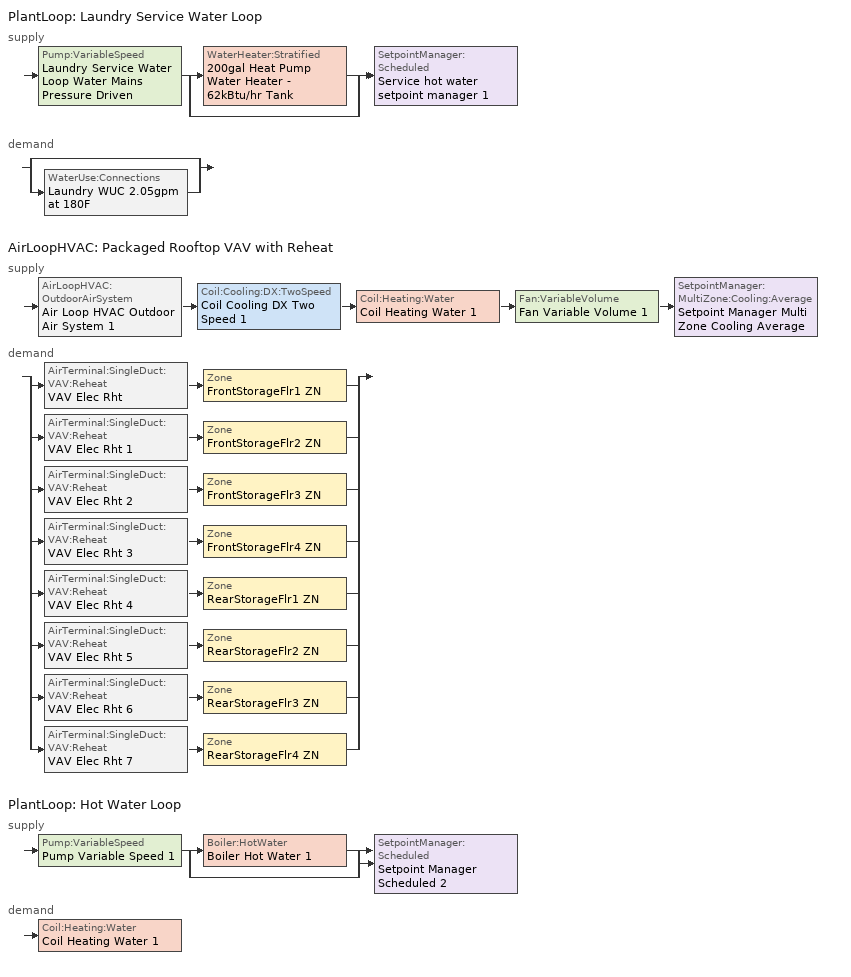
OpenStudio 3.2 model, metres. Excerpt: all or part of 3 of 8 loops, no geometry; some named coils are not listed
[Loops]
PlantLoop 'Laundry Service Water Loop'
 supply: Pump:VariableSpeed 'Laundry Service Water Loop Water Mains Pressure Driven' > split
  | WaterHeater:Stratified '200gal Heat Pump Water Heater - 62kBtu/hr Tank'
  | bypass
  join > SetpointManager:Scheduled 'Service hot water setpoint manager 1'
 demand: split
  | bypass
  | WaterUse:Connections 'Laundry WUC 2.05gpm at 180F'
AirLoopHVAC 'Packaged Rooftop VAV with Reheat'
 supply: AirLoopHVAC:OutdoorAirSystem 'Air Loop HVAC Outdoor Air System 1' > Coil:Cooling:DX:TwoSpeed 'Coil Cooling DX Two Speed 1' > Coil:Heating:Water 'Coil Heating Water 1' > Fan:VariableVolume 'Fan Variable Volume 1' > SetpointManager:MultiZone:Cooling:Average 'Setpoint Manager Multi Zone Cooling Average'
 demand: split
  | AirTerminal:SingleDuct:VAV:Reheat 'VAV Elec Rht' > Zone 'FrontStorageFlr1 ZN'
  | AirTerminal:SingleDuct:VAV:Reheat 'VAV Elec Rht 1' > Zone 'FrontStorageFlr2 ZN'
  | AirTerminal:SingleDuct:VAV:Reheat 'VAV Elec Rht 2' > Zone 'FrontStorageFlr3 ZN'
  | AirTerminal:SingleDuct:VAV:Reheat 'VAV Elec Rht 3' > Zone 'FrontStorageFlr4 ZN'
  | AirTerminal:SingleDuct:VAV:Reheat 'VAV Elec Rht 4' > Zone 'RearStorageFlr1 ZN'
  | AirTerminal:SingleDuct:VAV:Reheat 'VAV Elec Rht 5' > Zone 'RearStorageFlr2 ZN'
  | AirTerminal:SingleDuct:VAV:Reheat 'VAV Elec Rht 6' > Zone 'RearStorageFlr3 ZN'
  | AirTerminal:SingleDuct:VAV:Reheat 'VAV Elec Rht 7' > Zone 'RearStorageFlr4 ZN'
PlantLoop 'Hot Water Loop'
 supply: Pump:VariableSpeed 'Pump Variable Speed 1' > split
  | Boiler:HotWater 'Boiler Hot Water 1'
  | bypass
  join > SetpointManager:Scheduled 'Setpoint Manager Scheduled 2'
 demand: Coil:Heating:Water 'Coil Heating Water 1'
[Sizing:Zone] Zone Cooling Design Supply Air Temperature Input Method=SupplyAirTemperature; Zone Cooling Design Supply Air Temperature {C}=14; Zone Cooling Design Supply Air Temperature Difference {deltaC}=11.11; Zone Heating Design Supply Air Temperature Input Method=SupplyAirTemperature; Zone Heating Design Supply Air Temperature {C}=40; Zone Heating Design Supply Air Temperature Difference {deltaC}=11.11; Zone Cooling Design Supply Air Humidity Ratio {kg-H2O/kg-air}=0.0085; Zone Heating Design Supply Air Humidity Ratio {kg-H2O/kg-air}=0.008; Cooling Design Air Flow Method=DesignDay; Heating Design Air Flow Method=DesignDay; Account for Dedicated Outdoor Air System=No; Dedicated Outdoor Air System Control Strategy=NeutralSupplyAir; Dedicated Outdoor Air Low Setpoint Temperature for Design {C}=autosize; Dedicated Outdoor Air High Setpoint Temperature for Design {C}=autosize
FrontStorageFlr1 ZN; FrontStorageFlr2 ZN; FrontStorageFlr3 ZN; FrontStorageFlr4 ZN; LaundryRoomFlr1 ZN; RearStorageFlr1 ZN; RearStorageFlr2 ZN; RearStorageFlr3 ZN; RearStorageFlr4 ZN
[Zone equipment]
FrontStorageFlr1 ZN: VAV Elec Rht
FrontStorageFlr2 ZN: VAV Elec Rht 1
FrontStorageFlr3 ZN: VAV Elec Rht 2
FrontStorageFlr4 ZN: VAV Elec Rht 3
LaundryRoomFlr1 ZN: PTAC DX Clg Elec Htg, 200gal Heat Pump Water Heater - 62kBtu/hr
RearStorageFlr1 ZN: VAV Elec Rht 4
RearStorageFlr2 ZN: VAV Elec Rht 5
RearStorageFlr3 ZN: VAV Elec Rht 6
RearStorageFlr4 ZN: VAV Elec Rht 7
[Fan:ConstantVolume]
Elec PTAC Fan: Availability Schedule=Always On Discrete hvac_library; Pressure Rise {Pa}=250; Maximum Flow Rate {m3/s}=AutoSize
[Coil:Heating:Electric] Availability Schedule=Always On Discrete hvac_library
PTAC Elec Htg Coil; VAV Elec Rht Coil; VAV Elec Rht Coil 1; VAV Elec Rht Coil 2; VAV Elec Rht Coil 3; VAV Elec Rht Coil 4; VAV Elec Rht Coil 5; VAV Elec Rht Coil 6; VAV Elec Rht Coil 7
[Coil:Cooling:DX:SingleSpeed]
Elec PTAC 1 Spd DX Clg Coil: Availability Schedule=Always On Discrete hvac_library; Rated Total Cooling Capacity {W}=autosize; Rated Sensible Heat Ratio=autosize; Rated COP {W/W}=3; Rated Air Flow Rate {m3/s}=autosize; Rated Evaporator Fan Power Per Volume Flow Rate {W/(m3/s)}=773.3; Total Cooling Capacity Function of Temperature Curve=Curve Biquadratic 33; Total Cooling Capacity Function of Flow Fraction Curve=Curve Quadratic 41; Energy Input Ratio Function of Temperature Curve=Curve Biquadratic 34; Energy Input Ratio Function of Flow Fraction Curve=Curve Quadratic 42; Part Load Fraction Correlation Curve=Curve Quadratic 43; Minimum Outdoor Dry-Bulb Temperature for Compressor Operation {C}=-25; Condenser Type=AirCooled; Evaporative Condenser Effectiveness=0; Evaporative Condenser Air Flow Rate {m3/s}=Autosize; Evaporative Condenser Pump Rated Power Consumption {W}=Autosize; Crankcase Heater Capacity {W}=0; Maximum Outdoor Dry-Bulb Temperature for Crankcase Heater Operation {C}=0; Basin Heater Capacity {W/K}=0; Basin Heater Setpoint Temperature {C}=10
[ZoneHVAC:PackagedTerminalAirConditioner] Supply Air Flow Rate During Cooling Operation {m3/s}=Autosize; Supply Air Flow Rate During Heating Operation {m3/s}=Autosize; Supply Air Flow Rate When No Cooling or Heating is Needed {m3/s}=Autosize; Outdoor Air Flow Rate During Cooling Operation {m3/s}=Autosize; Outdoor Air Flow Rate During Heating Operation {m3/s}=Autosize; Outdoor Air Flow Rate When No Cooling or Heating is Needed {m3/s}=Autosize; Fan Placement=DrawThrough
Name | Availability Schedule | Supply Air Fan | Heating Coil | Cooling Coil | Supply Air Fan Operating Mode Schedule
GuestRoom306_308 ZN PTAC | Always On Discrete | GuestRoom306_308 ZN PTAC Fan | GuestRoom306_308 ZN PTAC Electric Htg Coil | GuestRoom306_308 ZN PTAC 1spd DX AC Clg Coil 9kBtu/hr 11.2EER | Always On Discrete
GuestRoom309_312 ZN PTAC | Always On Discrete | GuestRoom309_312 ZN PTAC Fan | GuestRoom309_312 ZN PTAC Electric Htg Coil | GuestRoom309_312 ZN PTAC 1spd DX AC Clg Coil 32kBtu/hr 9.3EER | Always On Discrete
GuestRoom313 ZN PTAC | Always On Discrete | GuestRoom313 ZN PTAC Fan | GuestRoom313 ZN PTAC Electric Htg Coil | GuestRoom313 ZN PTAC 1spd DX AC Clg Coil 3kBtu/hr 11.7EER | Always On Discrete
GuestRoom314 ZN PTAC | Always On Discrete | GuestRoom314 ZN PTAC Fan | GuestRoom314 ZN PTAC Electric Htg Coil | GuestRoom314 ZN PTAC 1spd DX AC Clg Coil 10kBtu/hr 10.8EER | Always On Discrete
GuestRoom315_318 ZN PTAC | Always On Discrete | GuestRoom315_318 ZN PTAC Fan | GuestRoom315_318 ZN PTAC Electric Htg Coil | GuestRoom315_318 ZN PTAC 1spd DX AC Clg Coil 40kBtu/hr 9.3EER | Always On Discrete
GuestRoom319 ZN PTAC | Always On Discrete | GuestRoom319 ZN PTAC Fan | GuestRoom319 ZN PTAC Electric Htg Coil | GuestRoom319 ZN PTAC 1spd DX AC Clg Coil 5kBtu/hr 11.7EER | Always On Discrete
GuestRoom320_323 ZN PTAC | Always On Discrete | GuestRoom320_323 ZN PTAC Fan | GuestRoom320_323 ZN PTAC Electric Htg Coil | GuestRoom320_323 ZN PTAC 1spd DX AC Clg Coil 33kBtu/hr 9.3EER | Always On Discrete
GuestRoom324 ZN PTAC | Always On Discrete | GuestRoom324 ZN PTAC Fan | GuestRoom324 ZN PTAC Electric Htg Coil | GuestRoom324 ZN PTAC 1spd DX AC Clg Coil 4kBtu/hr 11.7EER | Always On Discrete
GuestRoom401 ZN PTAC | Always On Discrete | GuestRoom401 ZN PTAC Fan | GuestRoom401 ZN PTAC Electric Htg Coil | GuestRoom401 ZN PTAC 1spd DX AC Clg Coil 13kBtu/hr 10.0EER | Always On Discrete
GuestRoom402_405 ZN PTAC | Always On Discrete | GuestRoom402_405 ZN PTAC Fan | GuestRoom402_405 ZN PTAC Electric Htg Coil | GuestRoom402_405 ZN PTAC 1spd DX AC Clg Coil 15kBtu/hr 9.3EER | Always On Discrete
GuestRoom406_408 ZN PTAC | Always On Discrete | GuestRoom406_408 ZN PTAC Fan | GuestRoom406_408 ZN PTAC Electric Htg Coil | GuestRoom406_408 ZN PTAC 1spd DX AC Clg Coil 13kBtu/hr 9.9EER | Always On Discrete
GuestRoom409_412 ZN PTAC | Always On Discrete | GuestRoom409_412 ZN PTAC Fan | GuestRoom409_412 ZN PTAC Electric Htg Coil | GuestRoom409_412 ZN PTAC 1spd DX AC Clg Coil 39kBtu/hr 9.3EER | Always On Discrete
GuestRoom413 ZN PTAC | Always On Discrete | GuestRoom413 ZN PTAC Fan | GuestRoom413 ZN PTAC Electric Htg Coil | GuestRoom413 ZN PTAC 1spd DX AC Clg Coil 5kBtu/hr 11.7EER | Always On Discrete
GuestRoom414 ZN PTAC | Always On Discrete | GuestRoom414 ZN PTAC Fan | GuestRoom414 ZN PTAC Electric Htg Coil | GuestRoom414 ZN PTAC 1spd DX AC Clg Coil 5kBtu/hr 11.7EER | Always On Discrete
GuestRoom415_418 ZN PTAC | Always On Discrete | GuestRoom415_418 ZN PTAC Fan | GuestRoom415_418 ZN PTAC Electric Htg Coil | GuestRoom415_418 ZN PTAC 1spd DX AC Clg Coil 42kBtu/hr 9.3EER | Always On Discrete
GuestRoom419 ZN PTAC | Always On Discrete | GuestRoom419 ZN PTAC Fan | GuestRoom419 ZN PTAC Electric Htg Coil | GuestRoom419 ZN PTAC 1spd DX AC Clg Coil 12kBtu/hr 10.3EER | Always On Discrete
GuestRoom420_423 ZN PTAC | Always On Discrete | GuestRoom420_423 ZN PTAC Fan | GuestRoom420_423 ZN PTAC Electric Htg Coil | GuestRoom420_423 ZN PTAC 1spd DX AC Clg Coil 41kBtu/hr 9.3EER | Always On Discrete
GuestRoom424 ZN PTAC | Always On Discrete | GuestRoom424 ZN PTAC Fan | GuestRoom424 ZN PTAC Electric Htg Coil | GuestRoom424 ZN PTAC 1spd DX AC Clg Coil 12kBtu/hr 10.2EER | Always On Discrete
CorridorFlr1 ZN PTAC | Always On Discrete | CorridorFlr1 ZN PTAC Fan | CorridorFlr1 ZN PTAC Electric Htg Coil | CorridorFlr1 ZN PTAC 1spd DX AC Clg Coil 9kBtu/hr 11.1EER | Always On Discrete
CorridorFlr2 ZN PTAC | Always On Discrete | CorridorFlr2 ZN PTAC Fan | CorridorFlr2 ZN PTAC Electric Htg Coil | CorridorFlr2 ZN PTAC 1spd DX AC Clg Coil 18kBtu/hr 9.3EER | Always On Discrete
CorridorFlr3 ZN PTAC | Always On Discrete | CorridorFlr3 ZN PTAC Fan | CorridorFlr3 ZN PTAC Electric Htg Coil | CorridorFlr3 ZN PTAC 1spd DX AC Clg Coil 12kBtu/hr 10.1EER | Always On Discrete
CorridorFlr4 ZN PTAC | Always On Discrete | CorridorFlr4 ZN PTAC Fan | CorridorFlr4 ZN PTAC Electric Htg Coil | CorridorFlr4 ZN PTAC 1spd DX AC Clg Coil 16kBtu/hr 9.3EER | Always On Discrete
PTAC DX Clg Elec Htg | Always On Discrete hvac_library | Elec PTAC Fan | PTAC Elec Htg Coil | Elec PTAC 1 Spd DX Clg Coil | Always On Discrete hvac_library
PTAC DX Clg Elec Htg 2 | Always On Discrete hvac_library | Elec PTAC Fan 2 | PTAC Elec Htg Coil 2 | Elec PTAC 1 Spd DX Clg Coil 2 | Always On Discrete hvac_library
PTAC DX Clg Elec Htg 3 | Always On Discrete hvac_library | Elec PTAC Fan 3 | PTAC Elec Htg Coil 3 | Elec PTAC 1 Spd DX Clg Coil 3 | Always On Discrete hvac_library
PTAC DX Clg Elec Htg 4 | Always On Discrete hvac_library | Elec PTAC Fan 4 | PTAC Elec Htg Coil 4 | Elec PTAC 1 Spd DX Clg Coil 4 | Always On Discrete hvac_library
PTAC DX Clg Elec Htg 5 | Always On Discrete hvac_library | Elec PTAC Fan 5 | PTAC Elec Htg Coil 5 | Elec PTAC 1 Spd DX Clg Coil 5 | Always On Discrete hvac_library
PTAC DX Clg Elec Htg 6 | Always On Discrete hvac_library | Elec PTAC Fan 6 | PTAC Elec Htg Coil 6 | Elec PTAC 1 Spd DX Clg Coil 6 | Always On Discrete hvac_library
PTAC DX Clg Elec Htg 7 | Always On Discrete hvac_library | Elec PTAC Fan 7 | PTAC Elec Htg Coil 7 | Elec PTAC 1 Spd DX Clg Coil 7 | Always On Discrete hvac_library
PTAC DX Clg Elec Htg 8 | Always On Discrete hvac_library | Elec PTAC Fan 8 | PTAC Elec Htg Coil 8 | Elec PTAC 1 Spd DX Clg Coil 8 | Always On Discrete hvac_library
PTAC DX Clg Elec Htg 9 | Always On Discrete hvac_library | Elec PTAC Fan 9 | PTAC Elec Htg Coil 9 | Elec PTAC 1 Spd DX Clg Coil 9 | Always On Discrete hvac_library
PTAC DX Clg Elec Htg 10 | Always On Discrete hvac_library | Elec PTAC Fan 10 | PTAC Elec Htg Coil 10 | Elec PTAC 1 Spd DX Clg Coil 10 | Always On Discrete hvac_library
[AirLoopHVAC]
Packaged Rooftop VAV with Reheat: Availability Schedule=Always On Discrete; Design Supply Air Flow Rate {m3/s}=AutoSize; Design Return Air Flow Fraction of Supply Air Flow=1
[Sizing:System]
Packaged Rooftop VAV with Reheat: Type of Load to Size On=Sensible; Design Outdoor Air Flow Rate {m3/s}=Autosize; Central Heating Maximum System Air Flow Ratio=0.3; Preheat Design Temperature {C}=7; Preheat Design Humidity Ratio {kg-H2O/kg-Air}=0.008; Precool Design Temperature {C}=12.8; Precool Design Humidity Ratio {kg-H2O/kg-Air}=0.008; Central Cooling Design Supply Air Temperature {C}=12.8; Central Heating Design Supply Air Temperature {C}=12.8; Sizing Option=NonCoincident; 100% Outdoor Air in Cooling=Yes; 100% Outdoor Air in Heating=Yes; Central Cooling Design Supply Air Humidity Ratio {kg-H2O/kg-Air}=0.0085; Central Heating Design Supply Air Humidity Ratio {kg-H2O/kg-Air}=0.008; Cooling Design Air Flow Method=DesignDay; Cooling Design Air Flow Rate {m3/s}=0; Heating Design Air Flow Method=DesignDay; Heating Design Air Flow Rate {m3/s}=0; System Outdoor Air Method=ZoneSum; Zone Maximum Outdoor Air Fraction=1; Cooling Supply Air Flow Rate Per Floor Area {m3/s-m2}=0.00996765; Cooling Fraction of Autosized Cooling Supply Air Flow Rate=1; Cooling Supply Air Flow Rate Per Unit Cooling Capacity {m3/s-W}=3.94755e-05; Heating Supply Air Flow Rate Per Floor Area {m3/s-m2}=0.00996765; Heating Fraction of Autosized Heating Supply Air Flow Rate=1; Heating Fraction of Autosized Cooling Supply Air Flow Rate=1; Heating Supply Air Flow Rate Per Unit Heating Capacity {m3/s-W}=3.15882e-05; Cooling Design Capacity Method=CoolingDesignCapacity; Cooling Design Capacity {W}=autosize; Cooling Design Capacity Per Floor Area {W/m2}=234.7; Fraction of Autosized Cooling Design Capacity=1; Heating Design Capacity Method=HeatingDesignCapacity; Heating Design Capacity {W}=autosize; Heating Design Capacity Per Floor Area {W/m2}=157; Fraction of Autosized Heating Design Capacity=1; Central Cooling Capacity Control Method=OnOff
[Controller:OutdoorAir]
Controller Outdoor Air 1: Minimum Outdoor Air Flow Rate {m3/s}=0; Maximum Outdoor Air Flow Rate {m3/s}=Autosize; Economizer Control Type=NoEconomizer; Economizer Control Action Type=ModulateFlow; Economizer Maximum Limit Dry-Bulb Temperature {C}=28; Economizer Maximum Limit Enthalpy {J/kg}=64000; Economizer Minimum Limit Dry-Bulb Temperature {C}=-100; Lockout Type=NoLockout; Minimum Limit Type=FixedMinimum; Controller Mechanical Ventilation=Controller Mechanical Ventilation 5; High Humidity Control=No; Heat Recovery Bypass Control Type=BypassWhenWithinEconomizerLimits
[Controller:MechanicalVentilation]
Controller Mechanical Ventilation 5: Availability Schedule=Always On Discrete; System Outdoor Air Method=ZoneSum
[AirLoopHVAC:OutdoorAirSystem]
Air Loop HVAC Outdoor Air System 1: Controller=Controller Outdoor Air 1
[ZoneHVAC:UnitHeater] Availability Schedule=Always On; Maximum Supply Air Flow Rate {m3/s}=autosize; Fan Control Type=Continuous; Maximum Hot Water Flow Rate {m3/s}=autosize; Minimum Hot Water Flow Rate {m3/s}=0; Heating Convergence Tolerance=0.001
Name | Supply Air Fan | Heating Coil
RearStairsFlr1 ZN Unit Heater | RearStairsFlr1 ZN UnitHeater Fan | RearStairsFlr1 ZN UnitHeater Electric Htg Coil
RearStairsFlr2 ZN Unit Heater | RearStairsFlr2 ZN UnitHeater Fan | RearStairsFlr2 ZN UnitHeater Electric Htg Coil
RearStairsFlr3 ZN Unit Heater | RearStairsFlr3 ZN UnitHeater Fan | RearStairsFlr3 ZN UnitHeater Electric Htg Coil
RearStairsFlr4 ZN Unit Heater | RearStairsFlr4 ZN UnitHeater Fan | RearStairsFlr4 ZN UnitHeater Electric Htg Coil
[PlantLoop] Glycol Concentration=0; Plant Loop Volume {m3}=Autocalculate; Load Distribution Scheme=Optimal
Name | Maximum Loop Temperature {C} | Minimum Loop Temperature {C} | Fluid Type
Laundry Service Water Loop | 60 | 10
Hot Water Loop |  |  | Water
[Sizing:Plant] Loop Type=Heating; Sizing Option=NonCoincident; Zone Timesteps in Averaging Window=1; Coincident Sizing Factor Mode=None
Name | Design Loop Exit Temperature {C} | Loop Design Temperature Difference {deltaC}
Laundry Service Water Loop | 82.2222 | 5
Hot Water Loop | 82 | 11
[SetpointManager:Scheduled] Control Variable=Temperature
Name | Schedule | Setpoint Node or NodeList
Service hot water setpoint manager 1 | Service Water Loop Temp - 180F | Laundry Service Water Loop Supply Outlet Node
Setpoint Manager Scheduled 2 | Hot_Water_Temperature
[WaterUse:Connections]
Laundry WUC 2.05gpm at 180F: Water Use Equipment Name 1=Laundry Service Water Use 2.05gpm at 180F
[WaterUse:Equipment:Definition]
Laundry Service Water Use Def 2.05gpm: Peak Flow Rate {m3/s}=0.000129335; Target Temperature Schedule=Mixed Water At Faucet Temp - 180F 1; Sensible Fraction Schedule=Fraction Sensible - 0.2; Latent Fraction Schedule=Fraction Latent - 0.05
[WaterUse:Equipment]
Laundry Service Water Use 2.05gpm at 180F: Water Use Equipment Definition=Laundry Service Water Use Def 2.05gpm; Flow Rate Fraction Schedule=HotelSmall LaundryRoom_SHW_Sch
[Pump:VariableSpeed] Skin Loss Radiative Fraction=0.5; Design Power Sizing Method=PowerPerFlowPerPressure; Design Electric Power per Unit Flow Rate {W/(m3/s)}=348701.1; Design Shaft Power per Unit Flow Rate per Unit Head {W-s/m3-Pa}=1.28205; Design Minimum Flow Rate Fraction=0
Name | Rated Pump Head {Pa} | Motor Efficiency | Pump Control Type
Laundry Service Water Loop Water Mains Pressure Driven | 0.001 | 0.855 | Continuous
Pump Variable Speed 1 |  |  | Intermittent
[AvailabilityManager:NightCycle] Applicability Schedule=Always On Discrete; Control Type=CycleOnAny; Thermostat Tolerance {deltaC}=1; Cycling Run Time {s}=3600
Availability Manager Night Cycle 1; Availability Manager Night Cycle 2; Availability Manager Night Cycle 3; Availability Manager Night Cycle 4
[EnergyManagementSystem:Sensor]
Name | Output Variable or Output Meter Index Key | Output Variable or Output Meter
OATF; OATF_1; OATF_2 | Environment | Site Outdoor Air Drybulb Temperature
OAWBC; OAWBC_1; OAWBC_2 | Environment | Site Outdoor Air Wetbulb Temperature
FrontLoungeFlr1ZNSACOASch; FrontOfficeFlr1ZNSACOASch; MeetingRoomFlr1ZNSACOASch | SmallHotel Split-AC OA Damper | Schedule Value
FrontLoungeFlr1ZNSACOAFlowMass | FrontLoungeFlr1 ZN SAC Outdoor Air Node | System Node Mass Flow Rate
FrontOfficeFlr1ZNSACOAFlowMass | FrontOfficeFlr1 ZN SAC Outdoor Air Node | System Node Mass Flow Rate
MeetingRoomFlr1ZNSACOAFlowMass | MeetingRoomFlr1 ZN SAC Outdoor Air Node | System Node Mass Flow Rate
[EnergyManagementSystem:Program]
FrontLoungeFlr1ZNSACSetNumberofStages: SET FrontLoungeFlr1ZNSACNumberofStages = 1
FrontLoungeFlr1ZNSACEconomizerCTRLProg: SET FrontLoungeFlr1ZNSACTimestepEconEff = 0.7; SET MaxE = 0.7; SET FrontLoungeFlr1ZNSACDATRqd = (FrontLoungeFlr1ZNSACDATRqd*1.8)+32; SET OATF = (OATF*1.8)+32; SET OAwbF = (OAWBC*1.8)+32; IF FrontLoungeFlr1ZNSACOAFlowMass > (FrontLoungeFlr1ZNSACOADesignMass*FrontLoungeFlr1ZNSACOASch); SET EconoActive = 1; ELSE; SET EconoActive = 0; ENDIF; SET dTNeeded = 75-FrontLoungeFlr1ZNSACDATRqd; SET CoolDesdT = ((98*0.15)+(75*(1-0.15)))-55; SET CoolLoad = dTNeeded/ CoolDesdT; IF CoolLoad > 1; SET CoolLoad = 1; ELSEIF CoolLoad < 0; SET CoolLoad = 0; ENDIF; IF EconoActive == 1; SET Stage = FrontLoungeFlr1ZNSACNumberofStages; IF Stage == 2; IF CoolLoad < 0.6; SET FrontLoungeFlr1ZNSACTimestepEconEff = MaxE; ELSE; SET ECOEff = 0-2.18919863612305; SET ECOEff = ECOEff+(0-0.674461284910428*CoolLoad); SET ECOEff = ECOEff+(0.000459106275872404*(OATF^2)); SET ECOEff = ECOEff+(0-0.00000484778537945252*(OATF^3)); SET ECOEff = ECOEff+(0.182915713033586*OAwbF); SET ECOEff = ECOEff+(0-0.00382838660261133*(OAwbF^2)); SET ECOEff = ECOEff+(0.0000255567460240583*(OAwbF^3)); SET FrontLoungeFlr1ZNSACTimestepEconEff = ECOEff; ENDIF; ELSE; SET ECOEff = 2.36337942464462; SET ECOEff = ECOEff+(0-0.409939515512619*CoolLoad); SET ECOEff = ECOEff+(0-0.0565205596792225*OAwbF); SET ECOEff = ECOEff+(0-0.0000632612294169389*(OATF^2)); SET FrontLoungeFlr1ZNSACTimestepEconEff = ECOEff+(0.000571724868775081*(OAwbF^2)); ENDIF; IF FrontLoungeFlr1ZNSACTimestepEconEff > MaxE; SET FrontLoungeFlr1ZNSACTimestepEconEff = MaxE; ELSEIF FrontLoungeFlr1ZNSACTimestepEconEff < (FrontLoungeFlr1ZNSACOADesignMass*FrontLoungeFlr1ZNSACOASch); SET FrontLoungeFlr1ZNSACTimestepEconEff = (FrontLoungeFlr1ZNSACOADesignMass*FrontLoungeFlr1ZNSACOASch); ENDIF; ENDIF
FrontOfficeFlr1ZNSACSetNumberofStages: SET FrontOfficeFlr1ZNSACNumberofStages = 1
FrontOfficeFlr1ZNSACEconomizerCTRLProg: SET FrontOfficeFlr1ZNSACTimestepEconEff = 0.7; SET MaxE = 0.7; SET FrontOfficeFlr1ZNSACDATRqd = (FrontOfficeFlr1ZNSACDATRqd*1.8)+32; SET OATF = (OATF_1*1.8)+32; SET OAwbF = (OAWBC_1*1.8)+32; IF FrontOfficeFlr1ZNSACOAFlowMass > (FrontOfficeFlr1ZNSACOADesignMass*FrontOfficeFlr1ZNSACOASch); SET EconoActive = 1; ELSE; SET EconoActive = 0; ENDIF; SET dTNeeded = 75-FrontOfficeFlr1ZNSACDATRqd; SET CoolDesdT = ((98*0.15)+(75*(1-0.15)))-55; SET CoolLoad = dTNeeded/ CoolDesdT; IF CoolLoad > 1; SET CoolLoad = 1; ELSEIF CoolLoad < 0; SET CoolLoad = 0; ENDIF; IF EconoActive == 1; SET Stage = FrontOfficeFlr1ZNSACNumberofStages; IF Stage == 2; IF CoolLoad < 0.6; SET FrontOfficeFlr1ZNSACTimestepEconEff = MaxE; ELSE; SET ECOEff = 0-2.18919863612305; SET ECOEff = ECOEff+(0-0.674461284910428*CoolLoad); SET ECOEff = ECOEff+(0.000459106275872404*(OATF^2)); SET ECOEff = ECOEff+(0-0.00000484778537945252*(OATF^3)); SET ECOEff = ECOEff+(0.182915713033586*OAwbF); SET ECOEff = ECOEff+(0-0.00382838660261133*(OAwbF^2)); SET ECOEff = ECOEff+(0.0000255567460240583*(OAwbF^3)); SET FrontOfficeFlr1ZNSACTimestepEconEff = ECOEff; ENDIF; ELSE; SET ECOEff = 2.36337942464462; SET ECOEff = ECOEff+(0-0.409939515512619*CoolLoad); SET ECOEff = ECOEff+(0-0.0565205596792225*OAwbF); SET ECOEff = ECOEff+(0-0.0000632612294169389*(OATF^2)); SET FrontOfficeFlr1ZNSACTimestepEconEff = ECOEff+(0.000571724868775081*(OAwbF^2)); ENDIF; IF FrontOfficeFlr1ZNSACTimestepEconEff > MaxE; SET FrontOfficeFlr1ZNSACTimestepEconEff = MaxE; ELSEIF FrontOfficeFlr1ZNSACTimestepEconEff < (FrontOfficeFlr1ZNSACOADesignMass*FrontOfficeFlr1ZNSACOASch); SET FrontOfficeFlr1ZNSACTimestepEconEff = (FrontOfficeFlr1ZNSACOADesignMass*FrontOfficeFlr1ZNSACOASch); ENDIF; ENDIF
MeetingRoomFlr1ZNSACSetNumberofStages: SET MeetingRoomFlr1ZNSACNumberofStages = 1
MeetingRoomFlr1ZNSACEconomizerCTRLProg: SET MeetingRoomFlr1ZNSACTimestepEconEff = 0.7; SET MaxE = 0.7; SET MeetingRoomFlr1ZNSACDATRqd = (MeetingRoomFlr1ZNSACDATRqd*1.8)+32; SET OATF = (OATF_2*1.8)+32; SET OAwbF = (OAWBC_2*1.8)+32; IF MeetingRoomFlr1ZNSACOAFlowMass > (MeetingRoomFlr1ZNSACOADesignMass*MeetingRoomFlr1ZNSACOASch); SET EconoActive = 1; ELSE; SET EconoActive = 0; ENDIF; SET dTNeeded = 75-MeetingRoomFlr1ZNSACDATRqd; SET CoolDesdT = ((98*0.15)+(75*(1-0.15)))-55; SET CoolLoad = dTNeeded/ CoolDesdT; IF CoolLoad > 1; SET CoolLoad = 1; ELSEIF CoolLoad < 0; SET CoolLoad = 0; ENDIF; IF EconoActive == 1; SET Stage = MeetingRoomFlr1ZNSACNumberofStages; IF Stage == 2; IF CoolLoad < 0.6; SET MeetingRoomFlr1ZNSACTimestepEconEff = MaxE; ELSE; SET ECOEff = 0-2.18919863612305; SET ECOEff = ECOEff+(0-0.674461284910428*CoolLoad); SET ECOEff = ECOEff+(0.000459106275872404*(OATF^2)); SET ECOEff = ECOEff+(0-0.00000484778537945252*(OATF^3)); SET ECOEff = ECOEff+(0.182915713033586*OAwbF); SET ECOEff = ECOEff+(0-0.00382838660261133*(OAwbF^2)); SET ECOEff = ECOEff+(0.0000255567460240583*(OAwbF^3)); SET MeetingRoomFlr1ZNSACTimestepEconEff = ECOEff; ENDIF; ELSE; SET ECOEff = 2.36337942464462; SET ECOEff = ECOEff+(0-0.409939515512619*CoolLoad); SET ECOEff = ECOEff+(0-0.0565205596792225*OAwbF); SET ECOEff = ECOEff+(0-0.0000632612294169389*(OATF^2)); SET MeetingRoomFlr1ZNSACTimestepEconEff = ECOEff+(0.000571724868775081*(OAwbF^2)); ENDIF; IF MeetingRoomFlr1ZNSACTimestepEconEff > MaxE; SET MeetingRoomFlr1ZNSACTimestepEconEff = MaxE; ELSEIF MeetingRoomFlr1ZNSACTimestepEconEff < (MeetingRoomFlr1ZNSACOADesignMass*MeetingRoomFlr1ZNSACOASch); SET MeetingRoomFlr1ZNSACTimestepEconEff = (MeetingRoomFlr1ZNSACOADesignMass*MeetingRoomFlr1ZNSACOASch); ENDIF; ENDIF
[EnergyManagementSystem:ProgramCallingManager]
FrontLoungeFlr1ZNSACSetNumberofStagesCallingManager: BeginNewEnvironment; FrontLoungeFlr1ZNSACSetNumberofStages
FrontLoungeFlr1ZNSACEcoManager: InsideHVACSystemIterationLoop; FrontLoungeFlr1ZNSACEconomizerCTRLProg
FrontOfficeFlr1ZNSACSetNumberofStagesCallingManager: BeginNewEnvironment; FrontOfficeFlr1ZNSACSetNumberofStages
FrontOfficeFlr1ZNSACEcoManager: InsideHVACSystemIterationLoop; FrontOfficeFlr1ZNSACEconomizerCTRLProg
MeetingRoomFlr1ZNSACSetNumberofStagesCallingManager: BeginNewEnvironment; MeetingRoomFlr1ZNSACSetNumberofStages
MeetingRoomFlr1ZNSACEcoManager: InsideHVACSystemIterationLoop; MeetingRoomFlr1ZNSACEconomizerCTRLProg
[EnergyManagementSystem:Actuator] Actuated Component Type=Schedule:Year; Actuated Component Control Type=Schedule Value
Name | Actuated Component
FrontLoungeFlr1ZNSACTimestepEconEff | FrontLoungeFlr1ZNSACmaxOASch
FrontOfficeFlr1ZNSACTimestepEconEff | FrontOfficeFlr1ZNSACmaxOASch
MeetingRoomFlr1ZNSACTimestepEconEff | MeetingRoomFlr1ZNSACmaxOASch
[Fan:VariableVolume]
Fan Variable Volume 1: Availability Schedule=Always On Discrete; Fan Total Efficiency=0.6045; Pressure Rise {Pa}=500; Maximum Flow Rate {m3/s}=Autosize; Fan Power Minimum Flow Rate Input Method=FixedFlowRate; Fan Power Minimum Flow Fraction=0; Fan Power Minimum Air Flow Rate {m3/s}=0; Motor Efficiency=0.93; Motor In Airstream Fraction=1; Fan Power Coefficient 1=0.0407599; Fan Power Coefficient 2=0.088045; Fan Power Coefficient 3=-0.0729261; Fan Power Coefficient 4=0.94374; Fan Power Coefficient 5=0
[Coil:Heating:Water]
Coil Heating Water 1: Availability Schedule=Always On Discrete
[Coil:Cooling:DX:TwoSpeed]
Coil Cooling DX Two Speed 1: Availability Schedule=Always On Discrete; Rated High Speed Total Cooling Capacity {W}=Autosize; Rated High Speed Sensible Heat Ratio=Autosize; Rated High Speed COP {W/W}=3; Rated High Speed Air Flow Rate {m3/s}=Autosize; Unit Internal Static Air Pressure {Pa}=773.3; Total Cooling Capacity Function of Temperature Curve=Curve Biquadratic 3; Total Cooling Capacity Function of Flow Fraction Curve=Curve Quadratic 4; Energy Input Ratio Function of Temperature Curve=Curve Biquadratic 4; Energy Input Ratio Function of Flow Fraction Curve=Curve Quadratic 5; Part Load Fraction Correlation Curve=Curve Quadratic 6; Rated Low Speed Total Cooling Capacity {W}=Autosize; Rated Low Speed Sensible Heat Ratio=0.69; Rated Low Speed COP {W/W}=3; Low Speed Total Cooling Capacity Function of Temperature Curve=Curve Biquadratic 5; Low Speed Energy Input Ratio Function of Temperature Curve=Curve Biquadratic 6; Condenser Type=AirCooled; Minimum Outdoor Dry-Bulb Temperature for Compressor Operation {C}=-25; High Speed Evaporative Condenser Effectiveness=0; High Speed Evaporative Condenser Air Flow Rate {m3/s}=Autosize; High Speed Evaporative Condenser Pump Rated Power Consumption {W}=Autosize; Low Speed Evaporative Condenser Effectiveness=0; Low Speed Evaporative Condenser Air Flow Rate {m3/s}=Autosize; Low Speed Evaporative Condenser Pump Rated Power Consumption {W}=Autosize; Basin Heater Capacity {W/K}=10; Basin Heater Setpoint Temperature {C}=2
[Boiler:HotWater]
Boiler Hot Water 1: Efficiency Curve Temperature Evaluation Variable=LeavingBoiler; Normalized Boiler Efficiency Curve=Boiler Efficiency; Water Outlet Upper Temperature Limit {C}=99; Boiler Flow Mode=ConstantFlow; Parasitic Electric Load {W}=0; Sizing Factor=1
[Controller:WaterCoil]
Controller Water Coil 1: Water Coil=Coil Heating Water 1; Action=Normal; Minimum Actuated Flow {m3/s}=0
[AirTerminal:SingleDuct:VAV:Reheat] Availability Schedule=Always On Discrete hvac_library; Maximum Air Flow Rate {m3/s}=Autosize; Zone Minimum Air Flow Input Method=Constant; Constant Minimum Air Flow Fraction=0.3; Fixed Minimum Air Flow Rate {m3/s}=0; Maximum Hot Water or Steam Flow Rate {m3/s}=Autosize; Minimum Hot Water or Steam Flow Rate {m3/s}=0; Convergence Tolerance=0.001; Damper Heating Action=Normal; Maximum Flow per Zone Floor Area During Reheat {m3/s-m2}=AutoSize; Maximum Flow Fraction During Reheat=AutoSize; Maximum Reheat Air Temperature {C}=35; Control For Outdoor Air=No
Name | Reheat Coil
VAV Elec Rht | VAV Elec Rht Coil
VAV Elec Rht 1 | VAV Elec Rht Coil 1
VAV Elec Rht 2 | VAV Elec Rht Coil 2
VAV Elec Rht 3 | VAV Elec Rht Coil 3
VAV Elec Rht 4 | VAV Elec Rht Coil 4
VAV Elec Rht 5 | VAV Elec Rht Coil 5
VAV Elec Rht 6 | VAV Elec Rht Coil 6
VAV Elec Rht 7 | VAV Elec Rht Coil 7
[SetpointManager:MultiZone:Cooling:Average]
Setpoint Manager Multi Zone Cooling Average: Control Variable=Temperature; Minimum Setpoint Temperature {C}=12; Maximum Setpoint Temperature {C}=18
[WaterHeater:HeatPump:WrappedCondenser]
200gal Heat Pump Water Heater - 62kBtu/hr: Availability Schedule=Always On Discrete; Compressor Setpoint Temperature Schedule=Heat Pump Heating Temperature Setpoint; Dead Band Temperature Difference {deltaC}=2.77778; Condenser Bottom Location {m}=0.01; Condenser Top Location {m}=2.08731; Evaporator Air Flow Rate {m3/s}=autocalculate; Inlet Air Configuration=ZoneAirOnly; Inlet Air Temperature Schedule=Schedule Ruleset 5; Inlet Air Humidity Schedule=Schedule Ruleset 6; Tank=200gal Heat Pump Water Heater - 62kBtu/hr Tank; DX Coil=200gal Heat Pump Water Heater - 62kBtu/hr Coil; Minimum Inlet Air Temperature for Compressor Operation {C}=7.22222; Maximum Inlet Air Temperature for Compressor Operation {C}=48.8889; Compressor Location=Zone; Compressor Ambient Temperature Schedule=Schedule Ruleset 7; Fan=200gal Heat Pump Water Heater - 62kBtu/hr Fan; Fan Placement=DrawThrough; On Cycle Parasitic Electric Load {W}=0; Off Cycle Parasitic Electric Load {W}=0; Parasitic Heat Rejection Location=Outdoors; Tank Element Control Logic=MutuallyExclusive; Control Sensor 1 Height In Stratified Tank {m}=3.05069; Control Sensor 1 Weight=0.75; Control Sensor 2 Height In Stratified Tank {m}=1.12394
[Coil:WaterHeating:AirToWaterHeatPump:Wrapped]
200gal Heat Pump Water Heater - 62kBtu/hr Coil: Rated Heating Capacity {W}=58600; Rated COP {W/W}=3.2; Rated Sensible Heat Ratio=0.88; Rated Evaporator Inlet Air Dry-Bulb Temperature {C}=19.7222; Rated Evaporator Inlet Air Wet-Bulb Temperature {C}=13.57; Rated Condenser Water Temperature {C}=48.89; Rated Evaporator Air Flow Rate {m3/s}=autocalculate; Evaporator Fan Power Included in Rated COP=Yes; Crankcase Heater Capacity {W}=0; Maximum Ambient Temperature for Crankcase Heater Operation {C}=0; Evaporator Air Temperature Type for Curve Objects=WetBulbTemperature; Heating Capacity Function of Temperature Curve=HPWH-Cap-fT; Heating Capacity Function of Air Flow Fraction Curve=HPWH-Htg-Cap-FF; Heating COP Function of Temperature Curve=HPWH-COP-fT; Heating COP Function of Air Flow Fraction Curve=HPWH-Htg-COP-FF; Part Load Fraction Correlation Curve=HPWH-COP-fPLR
[WaterHeater:Stratified]
200gal Heat Pump Water Heater - 62kBtu/hr Tank: Tank Volume {m3}=0.681374; Tank Height {m}=3.8535; Tank Shape=VerticalCylinder; Maximum Temperature Limit {C}=90; Heater Priority Control=MasterSlave; Heater 1 Setpoint Temperature Schedule=Tank Electric Heater Setpoint; Heater 1 Deadband Temperature Difference {deltaC}=18.5; Heater 1 Capacity {W}=58600; Heater 1 Height {m}=2.72956; Heater 2 Setpoint Temperature Schedule=Tank Electric Heater Setpoint; Heater 2 Deadband Temperature Difference {deltaC}=3.89; Heater 2 Capacity {W}=58600; Heater 2 Height {m}=0.802813; Heater Fuel Type=Electricity; Heater Thermal Efficiency=1; Off Cycle Parasitic Fuel Consumption Rate {W}=3; Off Cycle Parasitic Fuel Type=Electricity; Off Cycle Parasitic Heat Fraction to Tank=0; Off Cycle Parasitic Height {m}=0; On Cycle Parasitic Fuel Consumption Rate {W}=3; On Cycle Parasitic Fuel Type=Electricity; On Cycle Parasitic Heat Fraction to Tank=0; On Cycle Parasitic Height {m}=0; Ambient Temperature Indicator=ThermalZone; Ambient Temperature Thermal Zone=LaundryRoomFlr1 ZN; Uniform Skin Loss Coefficient per Unit Area to Ambient Temperature {W/m2-K}=0.337379; Skin Loss Fraction to Zone=1; Off Cycle Flue Loss Coefficient to Ambient Temperature {W/K}=0; Off Cycle Flue Loss Fraction to Zone=1; Use Side Effectiveness=1; Use Side Inlet Height {m}=0; Use Side Outlet Height {m}=autocalculate; Source Side Effectiveness=1; Source Side Inlet Height {m}=0; Source Side Outlet Height {m}=0; Inlet Mode=Fixed; Use Side Design Flow Rate {m3/s}=0.0113373; Source Side Design Flow Rate {m3/s}=0; Indirect Water Heating Recovery Time {hr}=1.5; Number of Nodes=12; Additional Destratification Conductivity {W/m-K}=0; Node 1 Additional Loss Coefficient {W/m2-K}=0; Node 2 Additional Loss Coefficient {W/m2-K}=0; Node 3 Additional Loss Coefficient {W/m2-K}=0; Node 4 Additional Loss Coefficient {W/m2-K}=0; Node 5 Additional Loss Coefficient {W/m2-K}=0; Node 6 Additional Loss Coefficient {W/m2-K}=0; Node 7 Additional Loss Coefficient {W/m2-K}=0; Node 8 Additional Loss Coefficient {W/m2-K}=0; Node 9 Additional Loss Coefficient {W/m2-K}=0; Node 10 Additional Loss Coefficient {W/m2-K}=0; Node 11 Additional Loss Coefficient {W/m2-K}=0; Node 12 Additional Loss Coefficient {W/m2-K}=0
[WaterHeater:Sizing]
200gal Heat Pump Water Heater - 62kBtu/hr Tank: Design Mode=PeakDraw; Time Storage Can Meet Peak Draw {hr}=0.538503; Time for Tank Recovery {hr}=0; Nominal Tank Volume for Autosizing Plant Connections {m3}=1
[Fan:OnOff]
200gal Heat Pump Water Heater - 62kBtu/hr Fan: Availability Schedule=Always On Discrete; Fan Total Efficiency=0.663995; Pressure Rise {Pa}=65; Maximum Flow Rate {m3/s}=0.0854225; Motor Efficiency=1; Motor In Airstream Fraction=1; Fan Power Ratio Function of Speed Ratio Curve=Fan On Off Power Curve; Fan Efficiency Ratio Function of Speed Ratio Curve=Fan On Off Efficiency Curve
[Schedule:Ruleset]
Always On: Default Day Schedule=Always On Default
SmallHotel Split-AC OA Damper: Default Day Schedule=SmallHotel Split-AC OA Damper Default
Fraction Sensible - 0.2: Default Day Schedule=Fraction Sensible - 0.2 Default
Fraction Latent - 0.05: Default Day Schedule=Fraction Latent - 0.05 Default
HotelSmall LaundryRoom_SHW_Sch: Default Day Schedule=HotelSmall LaundryRoom_SHW_Sch Default; Summer Design Day Schedule=HotelSmall LaundryRoom_SHW_Sch Summer Design Day; Winter Design Day Schedule=HotelSmall LaundryRoom_SHW_Sch Winter Design Day
Service Water Loop Temp - 180F: Default Day Schedule=Service Water Loop Temp - 180F Default
Mixed Water At Faucet Temp - 180F 1: Default Day Schedule=Mixed Water At Faucet Temp - 180F Default 1
FrontLoungeFlr1ZNSACmaxOASch: Default Day Schedule=FrontLoungeFlr1ZNSACmaxOASchDefault
FrontOfficeFlr1ZNSACmaxOASch: Default Day Schedule=FrontOfficeFlr1ZNSACmaxOASchDefault
MeetingRoomFlr1ZNSACmaxOASch: Default Day Schedule=MeetingRoomFlr1ZNSACmaxOASchDefault
Hot_Water_Temperature: Default Day Schedule=Hot_Water_Temperature_Default; Summer Design Day Schedule=Hot_Water_Temperature_Summer_Design_Day; Winter Design Day Schedule=Hot_Water_Temperature_Winter_Design_Day
Tank Electric Heater Setpoint: Default Day Schedule=Tank Electric Heater Setpoint Default
Heat Pump Heating Temperature Setpoint: Default Day Schedule=Heat Pump Heating Temperature Setpoint Default
Schedule Ruleset 5: Default Day Schedule=Schedule Day 5
Schedule Ruleset 6: Default Day Schedule=Schedule Day 6
Schedule Ruleset 7: Default Day Schedule=Schedule Day 7
[Schedule:Day]
Always On Default; SmallHotel Split-AC OA Damper Default: 24, 0, 1
Fraction Sensible - 0.2 Default: 24, 0, 0.2
Fraction Latent - 0.05 Default: 24, 0, 0.05
HotelSmall LaundryRoom_SHW_Sch Default; HotelSmall LaundryRoom_SHW_Sch Winter Design Day; HotelSmall LaundryRoom_SHW_Sch Summer Design Day: 8, 0, 0, 16, 0, 1, 24, 0, 0
Service Water Loop Temp - 180F Default: 10, 0, 62.2222, 12, 0, 82.2222, 24, 0, 62.2222
Mixed Water At Faucet Temp - 180F Default 1: 24, 0, 82.2222
FrontLoungeFlr1ZNSACmaxOASchDefault; FrontOfficeFlr1ZNSACmaxOASchDefault; MeetingRoomFlr1ZNSACmaxOASchDefault: 24, 0, 0.7
Hot_Water_Temperature_Default; Hot_Water_Temperature_Summer_Design_Day; Hot_Water_Temperature_Winter_Design_Day: 24, 0, 67
Tank Electric Heater Setpoint Default: 10, 0, 55.2222, 12, 0, 46.1111, 24, 0, 55.2222
Heat Pump Heating Temperature Setpoint Default: 10, 0, 62.2222, 12, 0, 71.1111, 24, 0, 62.2222
Schedule Day 5: 24, 0, 19.7
Schedule Day 6: 24, 0, 0.5
Schedule Day 7: 24, 0, 21
[Schedule:Constant] Value=1
Always On Discrete; Always On Discrete hvac_library
[Curve:Cubic] Coefficient1 Constant=1; Coefficient2 x=0; Coefficient3 x**2=0; Coefficient4 x**3=0; Minimum Value of x=0
Name | Maximum Value of x
HPWH-Htg-Cap-FF; HPWH-Htg-COP-FF | 100
HPWH-COP-fPLR; Fan On Off Efficiency Curve | 1
[Curve:Biquadratic]
Name | Coefficient1 Constant | Coefficient2 x | Coefficient3 x**2 | Coefficient4 y | Coefficient5 y**2 | Coefficient6 x*y | Minimum Value of x | Maximum Value of x | Minimum Value of y | Maximum Value of y | Input Unit Type for X | Input Unit Type for Y | Output Unit Type
Curve Biquadratic 33 | 0.942588 | 0.00954335 | 0.00068377 | -0.0110427 | 5.249e-06 | -9.72e-06 | 17 | 22 | 13 | 46
Curve Biquadratic 34 | 0.342414 | 0.034885 | -0.0006237 | 0.00497722 | 0.000437951 | -0.000728028 | 17 | 22 | 13 | 46
Curve Biquadratic 3; Curve Biquadratic 5 | 0.42415 | 0.04426 | -0.00042 | 0.00333 | -8e-005 | -0.00021 | 17 | 22 | 13 | 46
Curve Biquadratic 4; Curve Biquadratic 6 | 1.23649 | -0.02431 | 0.00057 | -0.01434 | 0.00063 | -0.00038 | 17 | 22 | 13 | 46
Boiler Efficiency | 1 | 0 | 0 | 0 | 0 | 0 | 0 | 1 | 0 | 1 | Dimensionless | Dimensionless | Dimensionless
HPWH-Cap-fT | 0.563 | 0.0437 | 3.9e-05 | 0.0055 | -0.000148 | -0.000145 | 0 | 100 | 0 | 100
HPWH-COP-fT | 1.1332 | 0.063 | -9.79e-05 | -0.00972 | -2.14e-05 | -0.000686 | 0 | 100 | 0 | 100
[Curve:Quadratic]
Name | Coefficient1 Constant | Coefficient2 x | Coefficient3 x**2 | Minimum Value of x | Maximum Value of x
Curve Quadratic 41 | 0.8 | 0.2 | 0 | 0.5 | 1.5
Curve Quadratic 42 | 1.1552 | -0.1808 | 0.0256 | 0.5 | 1.5
Curve Quadratic 43 | 0.85 | 0.15 | 0 | 0 | 1
Curve Quadratic 4 | 0.77136 | 0.34053 | -0.11088 | 0.75918 | 1.13877
Curve Quadratic 5 | 1.2055 | -0.32953 | 0.12308 | 0.75918 | 1.13877
Curve Quadratic 6 | 0.771 | 0.229 | 0 | 0 | 1
[Curve:Exponent]
Fan On Off Power Curve: Coefficient1 Constant=1; Coefficient2 Constant=0; Coefficient3 Constant=0; Minimum Value of x=0; Maximum Value of x=1
